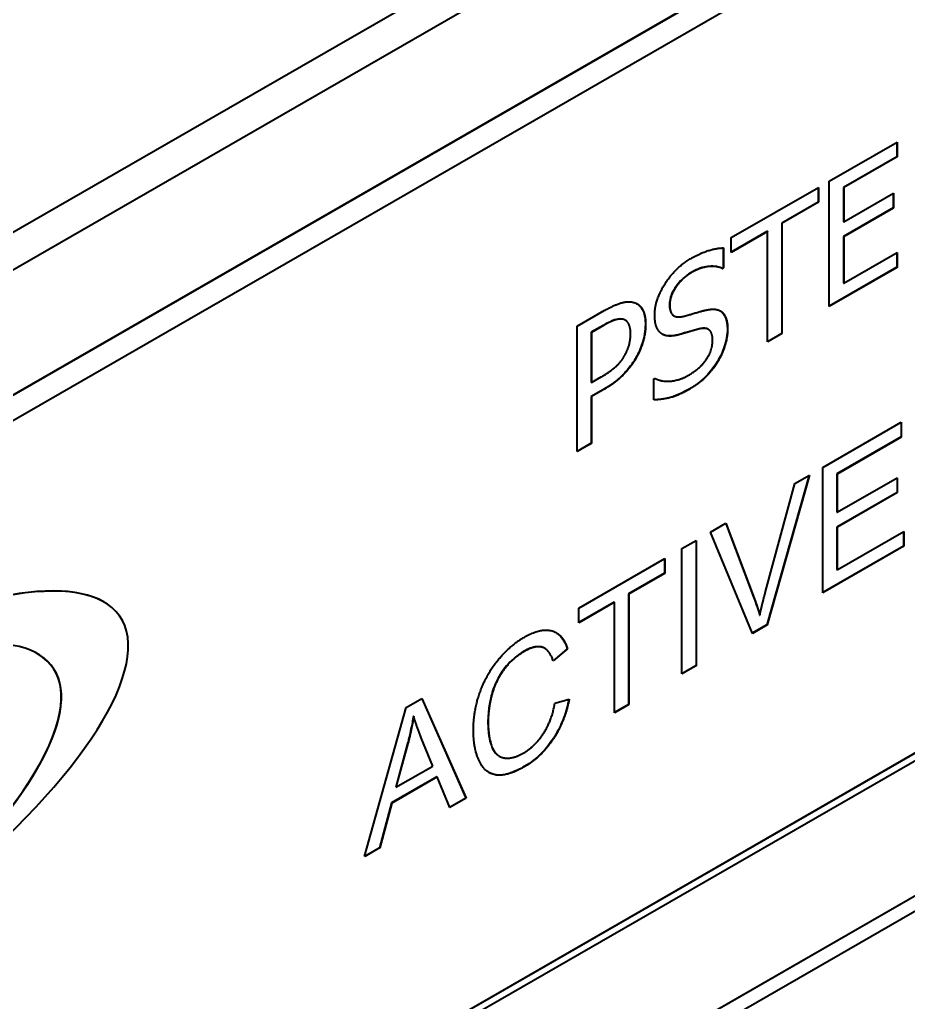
# Model space of a CAD drawing. Header units: millimetres. Extents: x 0 to 5945, y 0 to 4205.
# Drawn here: x 5628.12 to 5642.62, y 3445.41 to 3461.44 of the extents above; entities that cross this region are included whole.
import ezdxf

# ---------------------------------------------------------------- set-up
doc = ezdxf.new("R2010")
doc.units = ezdxf.units.MM
doc.header["$LTSCALE"] = 5
doc.layers.add('가시적인 것(ISO)', color=3, linetype='Continuous', lineweight=40)
doc.layers.add('가시적인 좁은 것(ISO)', color=3, linetype='Continuous', lineweight=35)

msp = doc.modelspace()

# ---------------------------------------------------------------- linework, layer by layer
at = {"layer": '가시적인 것(ISO)'}
for p, q in [((5607.3372, 3446.0665), (5663.9058, 3478.6422)), ((5607.8676, 3445.7611), (5664.4361, 3478.3368)), ((5611.4031, 3445.7532), (5660.9006, 3474.2569)), ((5660.9041, 3474.2549), (5611.4066, 3445.7512)), ((5611.7305, 3445.5289), (5660.5802, 3473.6596)), ((5628.3737, 3441.2188), (5660.9006, 3459.9498)), ((5628.3772, 3441.2168), (5660.9041, 3459.9478)), ((5628.4833, 3441.1552), (5660.798, 3459.7641)), ((5641.3291, 3458.8076), (5642.435, 3459.4445)), ((5642.4315, 3459.4424), (5642.4315, 3459.2047)), ((5642.435, 3459.4445), (5642.435, 3459.2026)), ((5642.4315, 3459.2047), (5641.5605, 3458.7031)), ((5642.435, 3459.2026), (5641.564, 3458.7011)), ((5642.4315, 3459.2047), (5642.435, 3459.2026)), ((5641.3291, 3456.7637), (5641.3291, 3458.8076)), ((5639.7289, 3457.8861), (5641.15, 3458.7045)), ((5641.1465, 3458.7024), (5641.1465, 3458.4647)), ((5641.15, 3458.7045), (5641.15, 3458.4627)), ((5641.5605, 3458.7031), (5641.5605, 3458.1433)), ((5641.5605, 3458.7031), (5641.564, 3458.7011)), ((5641.564, 3458.7011), (5641.564, 3458.1412)), ((5641.564, 3458.1412), (5642.3763, 3458.609)), ((5642.3727, 3458.607), (5642.3727, 3458.3692)), ((5642.3763, 3458.609), (5642.3763, 3458.3672)), ((5641.1465, 3458.4647), (5640.5534, 3458.1232)), ((5641.15, 3458.4627), (5640.5569, 3458.1211)), ((5641.1465, 3458.4647), (5641.15, 3458.4627)), ((5642.3727, 3458.3692), (5641.5605, 3457.9015)), ((5642.3763, 3458.3672), (5641.564, 3457.8994)), ((5642.3727, 3458.3692), (5642.3763, 3458.3672)), ((5640.5534, 3458.1232), (5640.5569, 3458.1211)), ((5640.5534, 3458.1232), (5640.5534, 3456.3211)), ((5640.5569, 3458.1211), (5640.5569, 3456.3191)), ((5641.5605, 3458.1433), (5641.564, 3458.1412)), ((5640.3185, 3457.9879), (5639.7289, 3457.6484)), ((5640.322, 3457.9858), (5639.7289, 3457.6443)), ((5640.3185, 3457.9879), (5640.322, 3457.9858)), ((5640.322, 3456.1838), (5640.322, 3457.9858)), ((5639.7289, 3457.6443), (5639.7289, 3457.8861)), ((5641.5605, 3457.9015), (5641.5605, 3457.1429)), ((5641.5605, 3457.9015), (5641.564, 3457.8994)), ((5641.564, 3457.8994), (5641.564, 3457.1408)), ((5639.5979, 3457.7166), (5639.5979, 3457.394)), ((5639.6014, 3457.7166), (5639.6014, 3457.392)), ((5641.564, 3457.1408), (5642.435, 3457.6424)), ((5642.4315, 3457.6404), (5642.4315, 3457.4026)), ((5642.435, 3457.6424), (5642.435, 3457.4006)), ((5628.4833, 3438.9519), (5660.7945, 3457.5587)), ((5660.798, 3457.5567), (5628.4833, 3438.9479)), ((5628.4833, 3438.7026), (5660.798, 3457.3114)), ((5639.5979, 3457.394), (5639.5807, 3457.3841)), ((5639.5807, 3457.3841), (5639.5842, 3457.3821)), ((5639.6014, 3457.392), (5639.5842, 3457.3821)), ((5639.5979, 3457.394), (5639.6014, 3457.392)), ((5642.4315, 3457.4026), (5641.3291, 3456.7678)), ((5642.435, 3457.4006), (5641.3291, 3456.7637)), ((5642.4315, 3457.4026), (5642.435, 3457.4006)), ((5641.5605, 3457.1429), (5641.564, 3457.1408)), ((5637.2148, 3456.4383), (5637.6589, 3456.6941)), ((5637.9995, 3456.5405), (5638.0031, 3456.5384)), ((5638.7923, 3456.612), (5638.7959, 3456.61)), ((5637.2148, 3454.3945), (5637.2148, 3456.4383)), ((5637.641, 3456.4527), (5637.4462, 3456.3405)), ((5637.4462, 3456.3405), (5637.4462, 3455.5256)), ((5637.4462, 3456.3405), (5637.4497, 3456.3384)), ((5637.6446, 3456.4506), (5637.4497, 3456.3384)), ((5637.4497, 3456.3384), (5637.4497, 3455.5235)), ((5639.3526, 3456.39), (5639.3562, 3456.388)), ((5640.5534, 3456.3211), (5640.322, 3456.1879)), ((5640.5569, 3456.3191), (5640.322, 3456.1838)), ((5640.5534, 3456.3211), (5640.5569, 3456.3191)), ((5637.4462, 3455.5256), (5637.4497, 3455.5235)), ((5637.4497, 3455.5235), (5637.6102, 3455.6159)), ((5638.4683, 3455.5801), (5638.4855, 3455.59)), ((5638.4683, 3455.2389), (5638.4683, 3455.5801)), ((5637.6453, 3455.4084), (5637.4462, 3455.2937)), ((5637.6489, 3455.4063), (5637.4497, 3455.2917)), ((5637.4462, 3455.2937), (5637.4462, 3454.5318)), ((5637.4462, 3455.2937), (5637.4497, 3455.2917)), ((5637.4497, 3455.2917), (5637.4497, 3454.5298)), ((5641.2227, 3454.1358), (5642.5027, 3454.8729)), ((5642.4992, 3454.8708), (5642.4992, 3454.6335)), ((5642.5027, 3454.8729), (5642.5027, 3454.6314)), ((5642.4992, 3454.6335), (5641.4536, 3454.0314)), ((5642.5027, 3454.6314), (5641.4572, 3454.0293)), ((5642.4992, 3454.6335), (5642.5027, 3454.6314)), ((5637.4462, 3454.5318), (5637.2148, 3454.3985)), ((5637.4497, 3454.5298), (5637.2148, 3454.3945)), ((5637.4462, 3454.5318), (5637.4497, 3454.5298)), ((5641.2227, 3452.0919), (5641.2227, 3454.1358)), ((5641.0022, 3454.0088), (5640.311, 3451.571)), ((5641.0071, 3454.0116), (5640.3146, 3451.5689)), ((5640.7686, 3453.8743), (5641.0071, 3454.0116)), ((5641.4536, 3454.0314), (5641.4536, 3453.4067)), ((5641.4536, 3454.0314), (5641.4572, 3454.0293)), ((5641.4572, 3454.0293), (5641.4572, 3453.4046)), ((5641.4572, 3453.4046), (5642.4367, 3453.9687)), ((5642.4332, 3453.9667), (5642.4332, 3453.7293)), ((5642.4367, 3453.9687), (5642.4367, 3453.7273)), ((5640.2903, 3452.1142), (5640.7686, 3453.8743)), ((5642.4332, 3453.7293), (5641.4536, 3453.1652)), ((5642.4367, 3453.7273), (5641.4572, 3453.1632)), ((5642.4332, 3453.7293), (5642.4367, 3453.7273)), ((5641.4536, 3453.4067), (5641.4572, 3453.4046)), ((5639.3903, 3453.0805), (5639.6436, 3453.2264)), ((5639.6413, 3453.2251), (5640.0995, 3452.0084)), ((5639.6436, 3453.2264), (5640.103, 3452.0064)), ((5641.4536, 3453.1652), (5641.4536, 3452.4704)), ((5641.4536, 3453.1652), (5641.4572, 3453.1632)), ((5641.4572, 3453.1632), (5641.4572, 3452.4684)), ((5638.9241, 3452.8121), (5639.1585, 3452.9471)), ((5639.155, 3452.945), (5639.155, 3450.9053)), ((5639.1585, 3452.9471), (5639.1585, 3450.9032)), ((5640.0734, 3451.4301), (5639.3903, 3453.0805)), ((5641.4572, 3452.4684), (5642.5432, 3453.0938)), ((5642.5396, 3453.0917), (5642.5396, 3452.8543)), ((5642.5432, 3453.0938), (5642.5432, 3452.8523)), ((5638.9241, 3450.7682), (5638.9241, 3452.8121)), ((5642.5396, 3452.8543), (5641.2227, 3452.096)), ((5642.5432, 3452.8523), (5641.2227, 3452.0919)), ((5642.5396, 3452.8543), (5642.5432, 3452.8523)), ((5637.2425, 3451.8437), (5638.6438, 3452.6507)), ((5638.6403, 3452.6487), (5638.6403, 3452.4113)), ((5638.6438, 3452.6507), (5638.6438, 3452.4092)), ((5641.4536, 3452.4704), (5641.4572, 3452.4684)), ((5638.6403, 3452.4113), (5638.0555, 3452.0745)), ((5638.6438, 3452.4092), (5638.0591, 3452.0725)), ((5638.6403, 3452.4113), (5638.6438, 3452.4092)), ((5638.0555, 3452.0745), (5638.0591, 3452.0725)), ((5638.0555, 3452.0745), (5638.0555, 3450.2721)), ((5638.0591, 3452.0725), (5638.0591, 3450.2701)), ((5629.4936, 3451.9443), (5629.4971, 3451.9423)), ((5637.8211, 3451.9395), (5637.2425, 3451.6064)), ((5637.8246, 3451.9375), (5637.2425, 3451.6023)), ((5637.2425, 3451.6023), (5637.2425, 3451.8437)), ((5637.8211, 3451.9395), (5637.8246, 3451.9375)), ((5637.8246, 3450.1351), (5637.8246, 3451.9375)), ((5640.1925, 3451.7286), (5640.196, 3451.7265)), ((5640.311, 3451.571), (5640.072, 3451.4333)), ((5640.3146, 3451.5689), (5640.0734, 3451.4301)), ((5640.311, 3451.571), (5640.3146, 3451.5689)), ((5636.6833, 3451.188), (5636.6869, 3451.1859)), ((5637.0531, 3451.1794), (5636.8249, 3450.9848)), ((5637.0566, 3451.1774), (5636.8262, 3450.9809)), ((5637.0531, 3451.1794), (5637.0566, 3451.1774)), ((5639.155, 3450.9053), (5638.9241, 3450.7723)), ((5639.1585, 3450.9032), (5638.9241, 3450.7682)), ((5639.155, 3450.9053), (5639.1585, 3450.9032)), ((5633.7501, 3447.7887), (5634.4292, 3450.2237)), ((5634.4292, 3450.2237), (5634.6825, 3450.3695)), ((5634.6804, 3450.3683), (5635.4012, 3448.7436)), ((5634.6825, 3450.3695), (5635.4047, 3448.7415)), ((5636.8518, 3450.293), (5637.0863, 3450.3595)), ((5638.0555, 3450.2721), (5637.8246, 3450.1391)), ((5638.0591, 3450.2701), (5637.8246, 3450.1351)), ((5638.0555, 3450.2721), (5638.0591, 3450.2701)), ((5634.5469, 3450.0805), (5634.5505, 3450.0785)), ((5634.4513, 3449.6344), (5634.2559, 3448.9222)), ((5634.4548, 3449.6324), (5634.2594, 3448.9201)), ((5634.8604, 3449.2662), (5634.6744, 3449.7262)), ((5635.9438, 3449.4283), (5635.9473, 3449.4262)), ((5634.2594, 3448.9201), (5634.8604, 3449.2662)), ((5634.9296, 3449.0905), (5634.1885, 3448.6637)), ((5634.9331, 3449.0884), (5634.1921, 3448.6617)), ((5634.9296, 3449.0905), (5634.9331, 3449.0884)), ((5635.1379, 3448.5879), (5634.9331, 3449.0884)), ((5634.2559, 3448.9222), (5634.2594, 3448.9201)), ((5634.1885, 3448.6637), (5633.9945, 3447.9335)), ((5634.1921, 3448.6617), (5633.998, 3447.9315)), ((5634.1885, 3448.6637), (5634.1921, 3448.6617)), ((5635.4012, 3448.7436), (5635.1366, 3448.5912)), ((5635.4047, 3448.7415), (5635.1379, 3448.5879)), ((5635.4012, 3448.7436), (5635.4047, 3448.7415)), ((5633.998, 3447.9315), (5633.7501, 3447.7887)), ((5633.9945, 3447.9335), (5633.7515, 3447.7936)), ((5633.9945, 3447.9335), (5633.998, 3447.9315))]:
    msp.add_line(p, q, dxfattribs=at)
for centre, major_axis, ratio, start_param, end_param in [((5624.2268, 3447.9564), (-5.5334, -3.7466), 0.327963, 1.7277397, 5.6190941), ((5624.2232, 3447.9584), (-5.5334, -3.7466), 0.327963, 3.2999495, 5.6190941), ((5623.5528, 3447.3631), (5.1164, 3.5026), 0.3375041, 5.0317837, 8.6347339), ((5623.5493, 3447.3651), (5.1164, 3.5026), 0.3375041, 5.0317837, 6.4431003)]:
    msp.add_ellipse(centre, major_axis=major_axis, ratio=ratio, start_param=start_param, end_param=end_param, dxfattribs=at)
for points, degree in [([(5639.0757, 3457.5464), (5639.2247, 3457.6322), (5639.4882, 3457.7161), (5639.6014, 3457.7166)], 2), ([(5638.4812, 3456.6194), (5638.4812, 3456.8678), (5638.8164, 3457.3971), (5639.0757, 3457.5464)], 2), ([(5639.0914, 3457.3203), (5638.9281, 3457.2262), (5638.7261, 3456.9327), (5638.7261, 3456.7886)], 2), ([(5639.5842, 3457.3821), (5639.4997, 3457.4229), (5639.2361, 3457.4036), (5639.0914, 3457.3203)], 2), ([(5637.6589, 3456.6941), (5637.8165, 3456.7848), (5638.0371, 3456.8522), (5638.1216, 3456.833)], 2), ([(5638.1216, 3456.833), (5638.2204, 3456.8121), (5638.3322, 3456.6363), (5638.3322, 3456.4657)], 2), ([(5638.7261, 3456.7886), (5638.7261, 3456.6594), (5638.845, 3456.5738), (5638.9568, 3456.6034)], 2), ([(5638.9568, 3456.6034), (5639.0313, 3456.6231), (5639.2476, 3456.688), (5639.3192, 3456.7044)], 2), ([(5639.3192, 3456.7044), (5639.5011, 3456.7446), (5639.6702, 3456.5819), (5639.6702, 3456.3915)], 2), ([(5637.9597, 3456.5543), (5637.9038, 3456.5652), (5637.7549, 3456.5142), (5637.6446, 3456.4506)], 2), ([(5637.9995, 3456.5405), (5637.9864, 3456.548), (5637.9719, 3456.5532), (5637.9562, 3456.5563)], 3), ([(5638.0872, 3456.3163), (5638.0872, 3456.4223), (5638.0242, 3456.5417), (5637.9597, 3456.5543)], 2), ([(5638.5958, 3456.316), (5638.5413, 3456.3526), (5638.4812, 3456.5001), (5638.4812, 3456.6194)], 2), ([(5637.9869, 3455.9555), (5638.0399, 3456.0473), (5638.0872, 3456.2186), (5638.0872, 3456.3163)], 2), ([(5638.3322, 3456.4657), (5638.3322, 3456.3332), (5638.2505, 3456.0476), (5638.1775, 3455.9227)], 2), ([(5638.888, 3456.3038), (5638.7963, 3456.2791), (5638.6516, 3456.2803), (5638.5958, 3456.316)], 2), ([(5639.2075, 3456.395), (5639.1258, 3456.3744), (5638.9897, 3456.3325), (5638.888, 3456.3038)], 2), ([(5639.4252, 3456.2073), (5639.4252, 3456.3299), (5639.3206, 3456.422), (5639.2075, 3456.395)], 2), ([(5639.6702, 3456.3915), (5639.6702, 3456.2705), (5639.5857, 3455.99), (5639.5097, 3455.8651)], 2), ([(5639.0313, 3455.6393), (5639.2261, 3455.7515), (5639.4252, 3456.0533), (5639.4252, 3456.2073)], 2), ([(5637.6102, 3455.6159), (5637.7534, 3455.6984), (5637.9296, 3455.8529), (5637.9869, 3455.9555)], 2), ([(5638.1775, 3455.9227), (5638.0858, 3455.7656), (5637.838, 3455.5152), (5637.6489, 3455.4063)], 2), ([(5639.5097, 3455.8651), (5639.4252, 3455.727), (5639.2103, 3455.5072), (5639.0485, 3455.414)], 2), ([(5638.4855, 3455.59), (5638.6015, 3455.5309), (5638.8952, 3455.5609), (5639.0313, 3455.6393)], 2), ([(5639.0485, 3455.414), (5638.8565, 3455.3034), (5638.5872, 3455.2411), (5638.4683, 3455.2389)], 2), ([(5640.103, 3452.0064), (5640.1583, 3451.8606), (5640.196, 3451.7265)], 2), ([(5640.196, 3451.7265), (5640.2364, 3451.9165), (5640.2903, 3452.1142)], 2), ([(5635.5233, 3449.8473), (5635.5233, 3450.1667), (5635.7348, 3450.7652), (5636.1242, 3451.2356), (5636.3587, 3451.3706)], 2), ([(5636.3587, 3451.3706), (5636.6241, 3451.5234), (5636.9852, 3451.4183), (5637.0566, 3451.1774)], 2), ([(5636.8262, 3450.9809), (5636.7642, 3451.1679), (5636.5311, 3451.2378), (5636.3533, 3451.1354)], 2), ([(5636.3533, 3451.1354), (5636.1498, 3451.0182), (5635.875, 3450.634), (5635.7645, 3450.1903), (5635.7645, 3449.9878)], 2), ([(5636.3344, 3449.4748), (5636.5311, 3449.588), (5636.8033, 3450.0065), (5636.8518, 3450.293)], 2), ([(5637.0863, 3450.3595), (5637.0121, 3449.9834), (5636.6308, 3449.4133), (5636.3546, 3449.2543)], 2), ([(5634.5505, 3450.0785), (5634.5154, 3449.862), (5634.4548, 3449.6324)], 2), ([(5634.6744, 3449.7262), (5634.5909, 3449.9367), (5634.5505, 3450.0785)], 2), ([(5635.7645, 3449.9878), (5635.7645, 3449.7276), (5635.8965, 3449.4142), (5636.1727, 3449.3817), (5636.3344, 3449.4748)], 2), ([(5636.3546, 3449.2543), (5636.069, 3449.0898), (5635.7106, 3449.1529), (5635.5233, 3449.5545), (5635.5233, 3449.8473)], 2)]:
    msp.add_open_spline(points, degree=degree, dxfattribs=at)
for points, knots in [([(5639.0879, 3457.3223), (5639.0502, 3457.3006), (5639.0121, 3457.2751), (5638.9421, 3457.2184), (5638.91, 3457.188), (5638.8418, 3457.1104), (5638.8121, 3457.0669), (5638.7694, 3456.9914), (5638.7526, 3456.9532), (5638.7281, 3456.8708), (5638.7226, 3456.8295), (5638.7226, 3456.7906)], [-0.12516367, -0.12516367, -0.12516367, -0.12516367, -0.10161996, -0.10161996, -0.08057157, -0.08057157, -0.05428951, -0.05428951, -0.02856748, -0.02856748, 0, 0, 0, 0]), ([(5639.5807, 3457.3841), (5639.5031, 3457.4216), (5639.4106, 3457.4196), (5639.2697, 3457.4066), (5639.1806, 3457.3757), (5639.0879, 3457.3223)], [-0.12956978, -0.12956978, -0.12956978, -0.12956978, -0.07863238, -0.07863238, 0, 0, 0, 0]), ([(5638.1908, 3456.8073), (5638.2014, 3456.8011), (5638.2114, 3456.794), (5638.2447, 3456.7662), (5638.2722, 3456.7359), (5638.319, 3456.6271), (5638.3286, 3456.5497), (5638.3286, 3456.4677)], [-0.12624513, -0.12624513, -0.12624513, -0.12624513, -0.10719089, -0.10719089, -0.06020153, -0.06020153, 0, 0, 0, 0]), ([(5638.7226, 3456.7906), (5638.7226, 3456.7595), (5638.7252, 3456.7295), (5638.7374, 3456.6792), (5638.7462, 3456.6583), (5638.7643, 3456.6343), (5638.7746, 3456.6223), (5638.7923, 3456.612)], [-0.20833637, -0.20833637, -0.20833637, -0.20833637, -0.14066057, -0.14066057, -0.07994597, -0.07994597, -0.05332909, -0.05332909, -0.05332909, -0.05332909]), ([(5639.5495, 3456.6901), (5639.5943, 3456.6636), (5639.6185, 3456.6232), (5639.657, 3456.5362), (5639.6666, 3456.4679), (5639.6666, 3456.3935)], [-0.086514436, -0.086514436, -0.086514436, -0.086514436, -0.054645902, -0.054645902, 0, 0, 0, 0]), ([(5637.9562, 3456.5563), (5637.9167, 3456.564), (5637.8724, 3456.5576), (5637.7935, 3456.5306), (5637.738, 3456.5085), (5637.641, 3456.4527)], [-0.20073249, -0.20073249, -0.20073249, -0.20073249, -0.08226158, -0.08226158, 0, 0, 0, 0]), ([(5638.3286, 3456.4677), (5638.3286, 3456.4193), (5638.3246, 3456.369), (5638.305, 3456.2501), (5638.2892, 3456.1952), (5638.2525, 3456.0793), (5638.2183, 3456.0007), (5638.1739, 3455.9248)], [-0.094626291, -0.094626291, -0.094626291, -0.094626291, -0.076203733, -0.076203733, -0.052775174, -0.052775174, 0, 0, 0, 0]), ([(5638.8845, 3456.3058), (5638.7975, 3456.2824), (5638.7448, 3456.2815), (5638.6768, 3456.2821), (5638.6377, 3456.292), (5638.603, 3456.3116)], [-0.069003597, -0.069003597, -0.069003597, -0.069003597, -0.045850558, -0.045850558, -0.004367161, -0.004367161, -0.004367161, -0.004367161]), ([(5639.2039, 3456.397), (5639.1543, 3456.3845), (5639.1044, 3456.371), (5639.0002, 3456.3389), (5638.9379, 3456.3209), (5638.8845, 3456.3058)], [-0.090193495, -0.090193495, -0.090193495, -0.090193495, -0.046731269, -0.046731269, 0, 0, 0, 0]), ([(5639.3526, 3456.39), (5639.3446, 3456.3946), (5639.3358, 3456.3983), (5639.29, 3456.4113), (5639.2468, 3456.4073), (5639.2039, 3456.397)], [-0.048300894, -0.048300894, -0.048300894, -0.048300894, -0.037890351, -0.037890351, 0, 0, 0, 0]), ([(5639.6666, 3456.3935), (5639.6666, 3456.3489), (5639.6623, 3456.3025), (5639.6438, 3456.1977), (5639.6291, 3456.1454), (5639.5884, 3456.022), (5639.5524, 3455.9431), (5639.5062, 3455.8671)], [-0.10484917, -0.10484917, -0.10484917, -0.10484917, -0.0811011, -0.0811011, -0.05339271, -0.05339271, 0, 0, 0, 0]), ([(5638.1739, 3455.9248), (5638.1435, 3455.8726), (5638.1103, 3455.8229), (5638.0249, 3455.711), (5637.982, 3455.6663), (5637.866, 3455.5492), (5637.7559, 3455.4721), (5637.6453, 3455.4084)], [-0.13545503, -0.13545503, -0.13545503, -0.13545503, -0.11788188, -0.11788188, -0.09384975, -0.09384975, 0, 0, 0, 0]), ([(5639.5062, 3455.8671), (5639.426, 3455.7361), (5639.3502, 3455.6559), (5639.2346, 3455.5377), (5639.1402, 3455.4709), (5639.0449, 3455.416)], [-0.11735797, -0.11735797, -0.11735797, -0.11735797, -0.08087012, -0.08087012, 0, 0, 0, 0]), ([(5639.0449, 3455.416), (5638.8574, 3455.308), (5638.7566, 3455.2832), (5638.6326, 3455.2545), (5638.5489, 3455.2428), (5638.4683, 3455.241)], [-0.11086321, -0.11086321, -0.11086321, -0.11086321, -0.0769799, -0.0769799, -0.00110945, -0.00110945, -0.00110945, -0.00110945]), ([(5640.0995, 3452.0084), (5640.1172, 3451.9617), (5640.1343, 3451.9139), (5640.1652, 3451.8208), (5640.1794, 3451.775), (5640.1925, 3451.7286)], [-0.085561607, -0.085561607, -0.085561607, -0.085561607, -0.041129612, -0.041129612, 0, 0, 0, 0]), ([(5636.8722, 3451.4425), (5636.8888, 3451.4327), (5636.9045, 3451.4215), (5636.982, 3451.3542), (5637.0249, 3451.2745), (5637.0531, 3451.1794)], [-0.10517616, -0.10517616, -0.10517616, -0.10517616, -0.08512934, -0.08512934, 0, 0, 0, 0]), ([(5636.6833, 3451.188), (5636.6829, 3451.1882), (5636.6824, 3451.1885), (5636.6575, 3451.2026), (5636.6154, 3451.2192), (5636.4869, 3451.205), (5636.4183, 3451.1769), (5636.3497, 3451.1374)], [-0.11860856, -0.11860856, -0.11860856, -0.11860856, -0.11745609, -0.11745609, -0.05818695, -0.05818695, 0, 0, 0, 0]), ([(5636.3497, 3451.1374), (5636.3034, 3451.1107), (5636.257, 3451.0796), (5636.1699, 3451.0097), (5636.1293, 3450.9719), (5636.0156, 3450.847), (5635.9636, 3450.7644), (5635.8814, 3450.6151), (5635.8464, 3450.5269), (5635.8056, 3450.3761), (5635.7609, 3450.2014), (5635.7609, 3449.9898)], [-0.72619001, -0.72619001, -0.72619001, -0.72619001, -0.63306467, -0.63306467, -0.5475839, -0.5475839, -0.38212552, -0.38212552, -0.15531558, -0.15531558, 0, 0, 0, 0]), ([(5637.0821, 3450.3583), (5637.0626, 3450.2602), (5637.0358, 3450.1597), (5636.9655, 3449.9676), (5636.9242, 3449.8773), (5636.8191, 3449.6956), (5636.7469, 3449.5925), (5636.5583, 3449.3944), (5636.4554, 3449.3164), (5636.3511, 3449.2563)], [-0.3356348, -0.3356348, -0.3356348, -0.3356348, -0.25079108, -0.25079108, -0.17293795, -0.17293795, -0.08855476, -0.08855476, 0, 0, 0, 0]), ([(5634.5469, 3450.0805), (5634.5352, 3450.0079), (5634.5213, 3449.9346), (5634.4894, 3449.7857), (5634.4713, 3449.7103), (5634.4513, 3449.6344)], [-0.099526119, -0.099526119, -0.099526119, -0.099526119, -0.05016187, -0.05016187, 0, 0, 0, 0]), ([(5635.7609, 3449.9898), (5635.7609, 3449.9016), (5635.7666, 3449.8157), (5635.7966, 3449.6459), (5635.8201, 3449.5842), (5635.865, 3449.495), (5635.8988, 3449.4545), (5635.9431, 3449.4287), (5635.9434, 3449.4285), (5635.9438, 3449.4283)], [-0.204914053, -0.204914053, -0.204914053, -0.204914053, -0.179890763, -0.179890763, -0.150967025, -0.150967025, -0.112608751, -0.112608751, -0.112303619, -0.112303619, -0.112303619, -0.112303619]), ([(5636.3511, 3449.2563), (5636.2847, 3449.2181), (5636.2176, 3449.1849), (5636.0942, 3449.1392), (5636.0372, 3449.1246), (5635.9424, 3449.1164), (5635.8615, 3449.1148), (5635.7797, 3449.1613)], [-0.39425907, -0.39425907, -0.39425907, -0.39425907, -0.31587064, -0.31587064, -0.24643519, -0.24643519, -0.19431191, -0.19431191, -0.19431191, -0.19431191])]:
    msp.add_open_spline(points, degree=3, knots=knots, dxfattribs=at)
at = {"layer": '가시적인 좁은 것(ISO)'}
for p, q in [((5639.0879, 3457.3223), (5639.0914, 3457.3203)), ((5638.7226, 3456.7906), (5638.7261, 3456.7886)), ((5637.9562, 3456.5563), (5637.9597, 3456.5543)), ((5637.641, 3456.4527), (5637.6446, 3456.4506)), ((5638.3286, 3456.4677), (5638.3322, 3456.4657)), ((5639.2039, 3456.397), (5639.2075, 3456.395)), ((5639.6666, 3456.3935), (5639.6702, 3456.3915)), ((5638.8845, 3456.3058), (5638.888, 3456.3038)), ((5638.1739, 3455.9248), (5638.1775, 3455.9227)), ((5639.5062, 3455.8671), (5639.5097, 3455.8651)), ((5637.6453, 3455.4084), (5637.6489, 3455.4063)), ((5639.0449, 3455.416), (5639.0485, 3455.414)), ((5640.0995, 3452.0084), (5640.103, 3452.0064)), ((5636.3497, 3451.1374), (5636.3533, 3451.1354)), ((5635.7609, 3449.9898), (5635.7645, 3449.9878)), ((5634.4513, 3449.6344), (5634.4548, 3449.6324)), ((5636.3511, 3449.2563), (5636.3546, 3449.2543))]:
    msp.add_line(p, q, dxfattribs=at)

doc.saveas('drawing.dxf')
